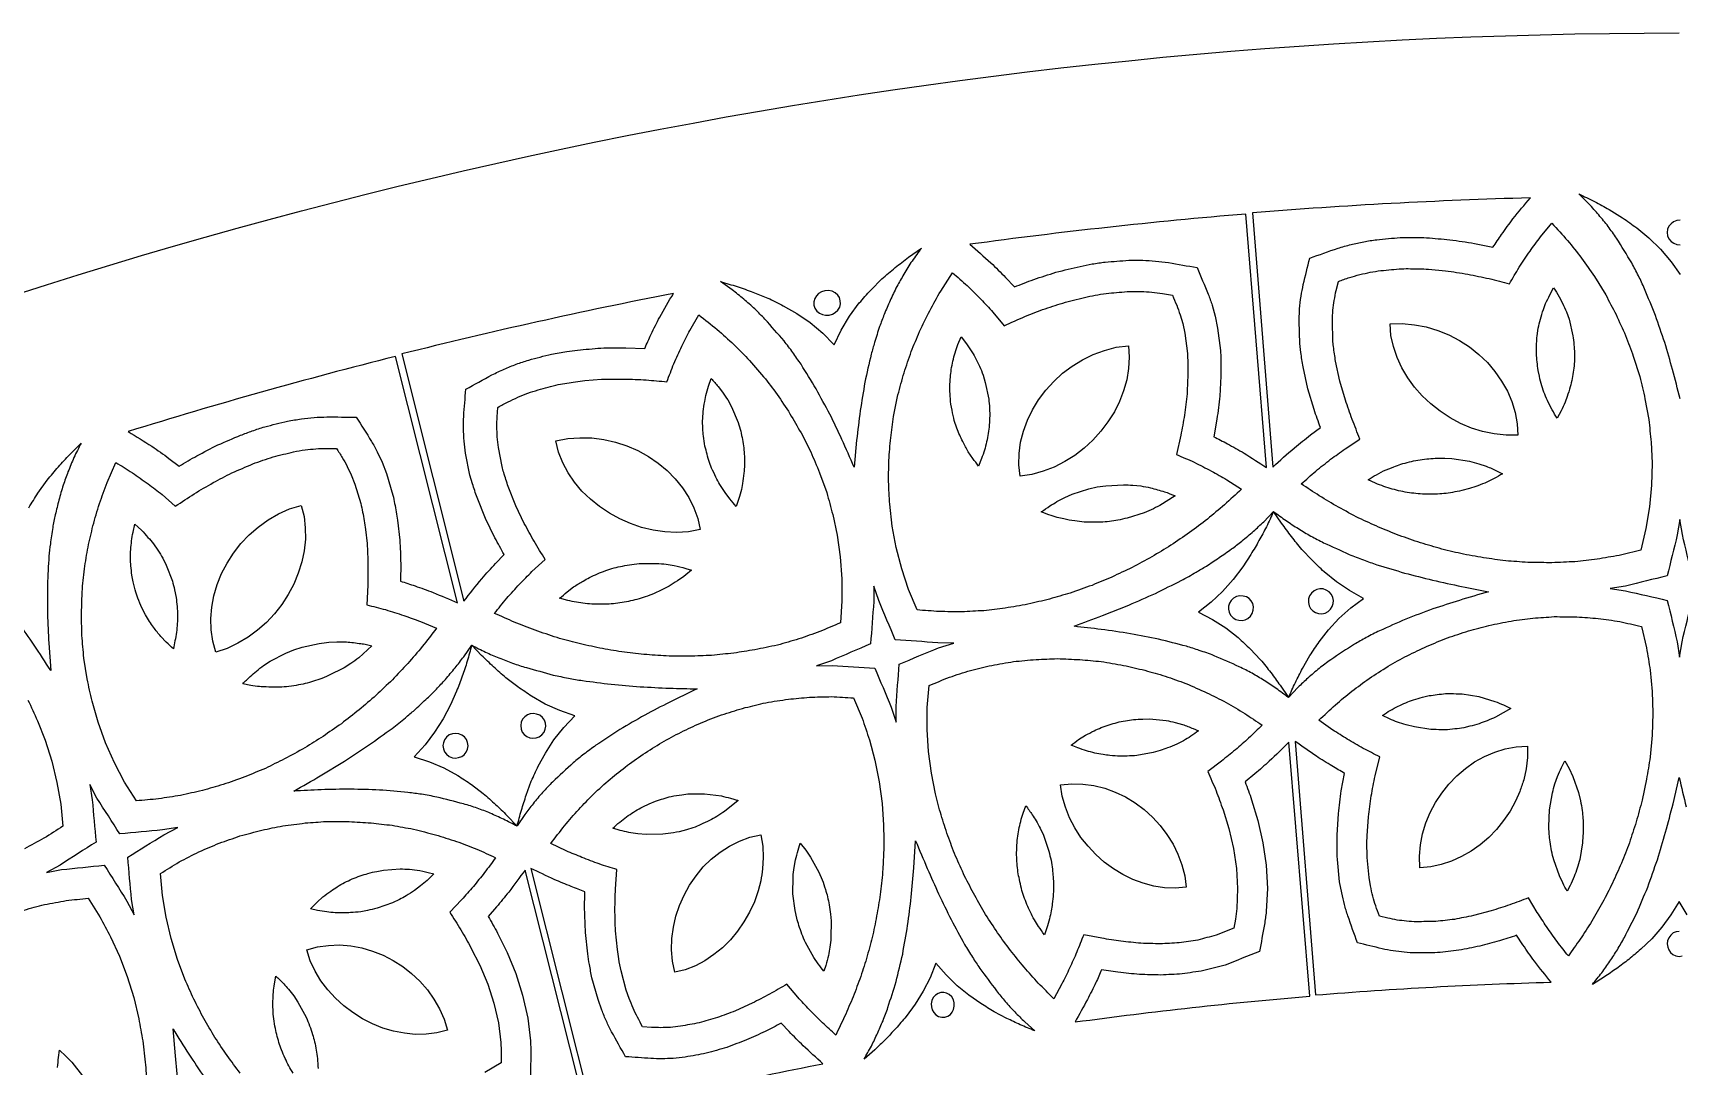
# Model space of a CAD drawing. Extents: x 10 to 990, y 10 to 990.
# Drawn here: x 350.2 to 500, y 895.8 to 989.9 of the extents above; entities that cross this region are included whole.
import ezdxf

# ---------------------------------------------------------------- set-up
doc = ezdxf.new("R2010")
doc.units = 0

msp = doc.modelspace()

# ---------------------------------------------------------------- linework, layer by layer
for points in [[(348.6, 966), (351.46, 966.93), (354.33, 967.83), (357.21, 968.71), (360.1, 969.58), (363, 970.43), (365.9, 971.27), (368.81, 972.08), (371.72, 972.88), (374.65, 973.67), (377.58, 974.43), (380.52, 975.18), (383.46, 975.9), (386.41, 976.61), (389.37, 977.31), (392.34, 977.98), (395.31, 978.64), (398.29, 979.28), (401.28, 979.9), (404.27, 980.5), (407.27, 981.09), (410.28, 981.65), (413.29, 982.2), (416.31, 982.73), (419.33, 983.24), (422.36, 983.73), (425.4, 984.21), (428.44, 984.66), (431.49, 985.1), (434.55, 985.52), (437.61, 985.92), (440.68, 986.3), (443.75, 986.66), (446.83, 987), (449.92, 987.32), (453.01, 987.63), (456.1, 987.91), (459.2, 988.18), (462.31, 988.42), (465.42, 988.65), (468.54, 988.86), (471.66, 989.05), (474.79, 989.21), (477.93, 989.36), (481.06, 989.49), (484.21, 989.6), (487.36, 989.69), (490.51, 989.76), (493.67, 989.81), (496.83, 989.84), (500, 989.85)], [(500.1, 972.82), (499.78, 972.77), (499.49, 972.65), (499.26, 972.47), (499.07, 972.26), (498.95, 972), (498.9, 971.7), (498.93, 971.39), (499.06, 971.11), (499.27, 970.87), (499.52, 970.7), (499.79, 970.6), (500.1, 970.57)], [(500, 908.07), (499.73, 908.04), (499.46, 907.93), (499.23, 907.74), (499.23, 907.74), (499.05, 907.49), (498.95, 907.21), (498.92, 906.93), (498.96, 906.64), (499.05, 906.39), (499.21, 906.15), (499.43, 905.96), (499.7, 905.85), (499.99, 905.8), (500.27, 905.85)]]:
    msp.add_lwpolyline(points)
for points in [[(500.08, 956.55, 0.003736), (499.4, 959.22, 0.003279), (498.69, 961.66, 0.003993), (497.84, 964.14, 0.003622), (496.85, 966.57, 0.005429), (496.3, 967.75, 0.006824), (495.68, 968.92, 0.004458), (494.3, 971.16, 0.007232), (493.54, 972.24, 0.005343), (492.69, 973.28, 0.00686), (491.79, 974.29), (490.86, 975.21, -0.003916), (492.3, 974.5, -0.004838), (493.63, 973.77), (494.86, 973.02, -0.006482), (496.14, 972.1), (497.24, 971.2), (498.31, 970.17), (499.27, 969.03), (500.09, 967.86)], [(349.84, 946.64, -0.005993), (350.67, 947.97), (351.51, 949.14, -0.004539), (352.53, 950.36, -0.005183), (353.57, 951.49), (354.6, 952.51, 0.00704), (353.94, 951.2, 0.007037), (353.4, 949.89, 0.007346), (352.97, 948.69, 0.006828), (352.57, 947.33, 0.008319), (352.25, 945.99, 0.006422), (352.01, 944.83, 0.007886), (351.8, 943.34, 0.006685), (351.67, 942.23, 0.004213), (351.53, 939.61, 0.003002), (351.53, 936.99, 0.003605), (351.65, 934.3), (351.83, 931.83), (351.83, 931.83, 0.003736), (350.32, 934.14, 0.003279), (348.86, 936.22, 0.003993)], [(349.76, 929.13, -0.004136), (350.62, 927.25), (351.32, 925.47), (351.93, 923.56), (352.4, 921.63), (352.74, 919.65), (352.93, 917.65, 0.001163), (351.22, 916.55, 0.001288), (349.44, 915.58, 0.001078)], [(500.72, 909.58), (499.99, 910.79), (499.24, 909.57), (498.41, 908.45), (497.5, 907.41), (496.51, 906.45, -0.003807), (495.41, 905.52, -0.003811), (494.32, 904.7, -0.003587), (493.2, 903.93), (492.11, 903.25, 0.005106), (492.95, 904.3, 0.003181), (493.7, 905.35, 0.00532), (494.38, 906.41, 0.004415), (495.02, 907.53, -0.001308), (496.15, 909.73, -0.001078), (497.14, 912.1, 0.001799), (498.02, 914.6, 0.001295), (498.77, 917.1, 0.002113), (499.44, 919.68), (500.01, 922.08)], [(500.01, 922.08, 0.002041), (500.63, 919.41, 0.001577)], [(369.08, 895.17, -0.003537), (367.88, 896.77, -0.003323), (366.77, 898.43, -0.003739), (365.76, 900.14, -0.004022), (364.85, 901.91, -0.004055), (364.04, 903.73), (363.36, 905.53), (362.78, 907.43), (362.33, 909.38), (362, 911.34), (361.83, 913.34, -0.001311), (363.53, 914.4, -0.001103), (365.32, 915.32, -0.001039), (367.16, 916.1, -0.001043), (369.05, 916.76, -0.004491), (371.05, 917.29, -0.001168), (372.94, 917.68, -0.004458), (374.98, 917.94, -0.001172), (376.9, 918.08, -0.004928), (378.98, 918.07, -0.004478), (380.98, 917.95, -0.001188), (382.89, 917.73, -0.001215), (384.85, 917.38, -0.004659), (386.85, 916.86, -0.005262), (388.74, 916.27, -0.005261), (390.59, 915.57, -0.001052), (392.31, 914.78, -0.002377), (391.3, 913.42, -0.003386), (390.29, 912.16, -0.002275), (389.21, 910.94), (388.14, 909.82, -0.003552), (389.16, 908.21, -0.004682), (390.07, 906.59), (390.87, 904.99), (391.59, 903.27), (392.15, 901.54), (392.56, 899.75), (392.79, 897.95, -0.006589), (392.82, 896.97), (392.81, 896.12), (392.81, 896.12), (391.33, 895.23, 0.001121)], [(349.41, 910.02, -0.001061), (351.27, 910.51, -0.001302), (353.24, 910.88, -0.001164), (355.24, 911.1), (356.31, 909.41, -0.004427), (357.28, 907.58), (358.09, 905.83), (358.79, 903.97), (359.38, 902.06), (359.84, 900.12, -0.00328), (360.2, 898.1), (360.44, 896.18, -0.003133), (360.57, 894.12, -0.003097)], [(373.89, 895.17, -0.00857), (373.5, 895.83, -0.010135), (373.16, 896.52, -0.01156), (372.84, 897.29, -0.010575), (372.6, 897.95, -0.009307), (372.4, 898.68, -0.008306), (372.23, 899.44), (372.12, 900.12, -0.009335), (372.06, 900.97, -0.025184), (372.09, 902.53, -0.008899), (372.19, 903.29), (372.32, 904.01, -0.011444), (373.03, 903.29, -0.013689), (373.46, 902.82, -0.010317), (373.94, 902.2), (374.33, 901.62), (375.07, 900.26, -0.010614), (375.39, 899.49, -0.012356), (375.65, 898.7, -0.010562), (375.84, 898.03, -0.008612), (375.99, 897.27, -0.010428), (376.1, 896.51, -0.013033), (376.16, 895.59, -0.012724)], [(363.4, 894.1, 0.002113), (363.2, 896.76), (362.96, 899.21), (362.96, 899.21, 0.002041), (364.41, 896.89, 0.001577), (365.81, 894.78, 0.001976)], [(352.46, 895.69, -0.010506), (352.54, 896.61), (352.64, 897.26), (353.22, 896.73), (353.76, 896.17), (354.73, 894.94)]]:
    msp.add_lwpolyline(points, format="xyb")
for points in [[(486.46, 974.84, 0.013328), (461.18, 973.47), (463.04, 950.34, -0.004948), (464.99, 952.1, -0.005308), (466.45, 953.26), (467.36, 953.93, -0.003786), (466.78, 955.57), (466.22, 957.46), (465.78, 959.46, -0.008292), (465.58, 960.77), (465.48, 961.57), (465.42, 963.62), (465.46, 964.73, -0.006908), (465.6, 965.89, -0.007455), (465.8, 966.95, -0.000749), (466.39, 969.35, -0.001707), (468.96, 970.26, -0.006444), (470.15, 970.59, -0.006987), (471.3, 970.85, -0.007603), (472.48, 971.03, -0.001296), (474.62, 971.23, -0.006752), (476.02, 971.23, -0.006999), (477.01, 971.21, -0.001309), (479.14, 971.03, -0.004398), (481.38, 970.69), (483.06, 970.34, -0.006506), (483.85, 971.51, -0.005615), (484.88, 972.93, -0.001264), (486.46, 974.84)], [(462.46, 950.29), (460.57, 973.36, 0.013098), (435.46, 970.61, -0.001447), (437.37, 968.93, -0.003824), (438.72, 967.59), (439.52, 966.73, -0.005336), (441.27, 967.41, -0.001286), (443.3, 968.07, -0.003702), (445.49, 968.6, -0.006594), (446.6, 968.82, -0.008119), (447.78, 968.99, -0.001098), (449.92, 969.16, -0.006132), (451.2, 969.16, -0.008407), (452.35, 969.09, -0.005993), (453.53, 968.95, -0.001259), (456.13, 968.49, -0.004169), (457.15, 966.08, -0.007625), (457.51, 965.06), (457.79, 964.07), (458.01, 962.99), (458.27, 960.94, -0.008833), (458.31, 959.38, -0.016802), (458.3, 958.61), (458.21, 956.8, -0.003624), (457.94, 954.69), (457.65, 953.1, -0.006727), (458.9, 952.46, -0.005784), (460.42, 951.6, -0.001441), (462.46, 950.29)], [(469, 967.24, -0.006748), (470, 967.59, -0.007662), (470.94, 967.85, -0.009078), (471.9, 968.07, -0.008251), (472.87, 968.22, -0.001046), (474.76, 968.39, -0.010498), (476.35, 968.38, -0.01928), (477.2, 968.34), (478.73, 968.21, -0.004827), (480.78, 967.89, -0.00459), (482.72, 967.49, -0.001139), (484.56, 967.01, -0.005896), (485.45, 968.52, -0.005692), (486.43, 969.98, -0.005724), (487.39, 971.28), (488.42, 972.53, -0.005399), (489.85, 970.95, -0.005339), (491.12, 969.35, -0.004521), (492.29, 967.67), (493.32, 966.01, -0.001012), (494.26, 964.22, -0.004571), (495.12, 962.3, -0.004588), (495.83, 960.42), (496.41, 958.57, -0.004052), (496.89, 956.55), (497.24, 954.66, -0.004136), (497.44, 952.6), (497.53, 950.7), (497.48, 948.69), (497.3, 946.71), (496.98, 944.73), (496.51, 942.78, 0.001163), (494.54, 942.29, 0.001288), (492.54, 941.95, 0.001078), (490.52, 941.72, -0.002428), (488.43, 941.63, 0.001017), (486.48, 941.64, 0.001059), (484.47, 941.78, 0.001246), (482.46, 942.03, -0.002627), (480.39, 942.4, -0.002704), (478.41, 942.87, -0.003038), (476.46, 943.44, -0.002631), (474.53, 944.11, -0.002697), (472.64, 944.87, 0.001253), (470.86, 945.69, -0.002059), (469, 946.68, -0.002966), (467.26, 947.72, 0.00098), (465.62, 948.8, -0.005425), (466.93, 949.97, -0.005209), (468.29, 951.04, -0.005576), (469.6, 952), (470.96, 952.88, -0.003118), (470.24, 954.68, -0.003619), (469.63, 956.43), (469.13, 958.15), (468.74, 959.97, -0.010251), (468.55, 961.31, -0.017147), (468.49, 961.87), (468.45, 963.63, -0.008963), (468.5, 964.61, -0.008119), (468.62, 965.51, -0.008347), (468.79, 966.41), (469, 967.24)], [(424.93, 950.33, 0.003736), (423.82, 952.86, 0.003279), (422.72, 955.15, 0.003993), (421.47, 957.45, 0.003622), (420.1, 959.69, 0.005429), (419.36, 960.76, 0.006824), (418.56, 961.81, 0.004458), (416.82, 963.79, 0.007232), (415.9, 964.73, 0.005343), (414.89, 965.62, 0.00686), (413.83, 966.47), (412.77, 967.22, -0.003916), (414.3, 966.76, -0.004838), (415.73, 966.26), (417.07, 965.72, -0.006482), (418.49, 965.02), (419.72, 964.31), (420.94, 963.48), (422.08, 962.51), (423.08, 961.49), (423.08, 961.48), (423.11, 961.46), (423.75, 962.8), (424.5, 964.07), (425.4, 965.27, -0.005993), (426.44, 966.44), (427.46, 967.46, -0.004539), (428.67, 968.49, -0.005183), (429.88, 969.43), (431.06, 970.27, 0.00704), (430.2, 969.09, 0.007037), (429.45, 967.88, 0.007346), (428.82, 966.77, 0.006828), (428.21, 965.49, 0.008319), (427.67, 964.23, 0.006422), (427.25, 963.12, 0.007886), (426.79, 961.68, 0.006685), (426.49, 960.61, 0.004213), (425.91, 958.05, 0.003002), (425.49, 955.47, 0.003605), (425.16, 952.79), (424.93, 950.33)], [(453.89, 965.98, -0.007162), (454.28, 965.07, -0.008583), (454.59, 964.2), (454.83, 963.39), (455.02, 962.51), (455.26, 960.68, -0.009757), (455.31, 959.06, -0.016739), (455.28, 958.27), (455.23, 956.99, -0.004066), (454.99, 955.07, -0.002935), (454.66, 953.23), (454.26, 951.48, -0.005789), (455.88, 950.77, -0.006047), (457.44, 949.97, -0.005944), (458.84, 949.18), (460.18, 948.33, -0.002495), (458.63, 946.9, -0.002814), (457.08, 945.6, -0.002955), (455.46, 944.37, -0.002636), (453.76, 943.22, -0.002794), (452.02, 942.17, -0.002935), (450.22, 941.19, -0.002478), (448.38, 940.33, 0.001086), (446.58, 939.57, -0.002367), (444.59, 938.87, 0.001131), (442.72, 938.32, 0.00127), (440.75, 937.85, -0.002791), (438.68, 937.5, 0.001011), (436.74, 937.26, 0.001049), (434.71, 937.16, 0.001099), (432.69, 937.18, 0.001308), (430.66, 937.33), (429.89, 939.18), (429.26, 941.07), (428.77, 943), (428.4, 944.97), (428.17, 946.95, -0.004389), (428.07, 949.01), (428.09, 950.94, -0.004314), (428.26, 953.01), (428.52, 954.93), (428.92, 956.9, -0.005008), (429.48, 958.92, -0.004978), (430.13, 960.84, -0.001008), (430.88, 962.67, -0.005139), (431.81, 964.57, -0.004987), (432.81, 966.35), (433.89, 968.02, -0.005447), (435.22, 966.85, -0.006071), (436.46, 965.61, -0.006066), (437.56, 964.44), (438.58, 963.2, -0.004158), (440.46, 964.03, -0.005153), (442.32, 964.75, -0.001127), (444.15, 965.34, -0.003793), (446.15, 965.83, -0.006777), (447.12, 966.02, -0.009289), (448.1, 966.16, -0.001068), (450, 966.32, -0.006663), (451.06, 966.31, -0.008596), (452.03, 966.26, -0.007647), (453, 966.14), (453.89, 965.98)], [(408.49, 966.14, 0.013328), (383.78, 960.63), (389.42, 938.12, -0.004948), (391.05, 940.17, -0.005308), (392.31, 941.56), (393.09, 942.37, -0.003786), (392.25, 943.89), (391.38, 945.66), (390.62, 947.56, -0.008292), (390.21, 948.82), (389.98, 949.6), (389.58, 951.61), (389.44, 952.7, -0.006908), (389.39, 953.87, -0.007455), (389.41, 954.95, -0.000749), (389.6, 957.42, -0.001707), (391.98, 958.73, -0.006444), (393.1, 959.26, -0.006987), (394.19, 959.7, -0.007603), (395.33, 960.08, -0.001296), (397.4, 960.62, -0.006752), (398.78, 960.86, -0.006999), (399.76, 960.99, -0.001309), (401.89, 961.17, -0.004398), (404.16, 961.2), (405.88, 961.13, -0.006506), (406.46, 962.42, -0.005615), (407.24, 963.99, -0.001264), (408.49, 966.14)], [(488.58, 966.65, -0.009697), (489.08, 965.83), (489.4, 965.25, -0.010466), (489.74, 964.46), (489.98, 963.8), (490.34, 962.29, -0.007965), (490.43, 961.47, -0.010934), (490.48, 960.7, -0.010853), (490.47, 959.93, -0.009485), (490.4, 959.16, -0.011478), (490.27, 958.39, -0.010216), (490.09, 957.64, -0.012307), (489.81, 956.76), (489.62, 956.23, -0.006912), (489.25, 955.44), (488.9, 954.79, -0.006924), (488.45, 955.54), (488.11, 956.19, -0.008811), (487.77, 956.98, -0.010667), (487.51, 957.72, -0.012969), (487.28, 958.6), (487.16, 959.14, -0.008534), (487.01, 960.67, -0.009798), (487.03, 961.58, -0.012624), (487.08, 962.27), (487.18, 962.97, -0.010084), (487.37, 963.79, -0.013033), (487.65, 964.67), (487.85, 965.21, -0.00791), (488.23, 966), (488.58, 966.65)], [(392.52, 955.77, -0.006748), (393.45, 956.27, -0.007662), (394.33, 956.69, -0.009078), (395.24, 957.06, -0.008251), (396.17, 957.36, -0.001046), (398.01, 957.85, -0.010498), (399.58, 958.1, -0.01928), (400.42, 958.2), (401.96, 958.33, -0.004827), (404.03, 958.35, -0.00459), (406.01, 958.27, -0.001139), (407.9, 958.1, -0.005896), (408.53, 959.74, -0.005692), (409.26, 961.34, -0.005724), (409.99, 962.78), (410.8, 964.18, -0.005399), (412.47, 962.86, -0.005339), (413.99, 961.49, -0.004521), (415.42, 960.03), (416.7, 958.56, -0.001012), (417.93, 956.95, -0.004571), (419.09, 955.19, -0.004588), (420.1, 953.45), (420.98, 951.73, -0.004052), (421.79, 949.81), (422.44, 948.01, -0.004136), (422.98, 946.01), (423.38, 944.14), (423.66, 942.16), (423.81, 940.17), (423.82, 938.17), (423.68, 936.16, 0.001163), (421.81, 935.36, 0.001288), (419.9, 934.69, 0.001078), (417.95, 934.13, -0.002428), (415.9, 933.71, 0.001017), (413.98, 933.4, 0.001059), (411.97, 933.19, 0.001246), (409.94, 933.11, -0.002627), (407.84, 933.14, -0.002704), (405.81, 933.28, -0.003038), (403.79, 933.51, -0.002631), (401.78, 933.86, -0.002697), (399.79, 934.3, 0.001253), (397.9, 934.81, -0.002059), (395.9, 935.49, -0.002966), (394.01, 936.22, 0.00098), (392.22, 937.02, -0.005425), (393.32, 938.39, -0.005209), (394.49, 939.67, -0.005576), (395.62, 940.83), (396.82, 941.93, -0.003118), (395.81, 943.58, -0.003619), (394.92, 945.21), (394.14, 946.82), (393.46, 948.56, -0.010251), (393.05, 949.84, -0.017147), (392.9, 950.38), (392.57, 952.11, -0.008963), (392.46, 953.09, -0.008119), (392.43, 954, -0.008347), (392.45, 954.92), (392.52, 955.77)], [(434.67, 962.19), (435.17, 961.56, -0.007262), (435.65, 960.82, -0.010314), (436.04, 960.14), (436.35, 959.51, -0.007648), (436.66, 958.71), (436.87, 958.04), (437.18, 956.53, -0.008034), (437.25, 955.71), (437.27, 955, -0.008382), (437.23, 954.17, -0.010194), (437.13, 953.4, -0.010528), (436.99, 952.63, -0.009771), (436.79, 951.87, -0.007454), (436.53, 951.11), (436.26, 950.43, -0.006907), (435.73, 951.12), (435.31, 951.72, -0.011351), (434.81, 952.67, -0.01827), (434.54, 953.24, -0.011985), (434.27, 953.89), (434.05, 954.56, -0.011914), (433.84, 955.51), (433.73, 956.07, -0.011546), (433.66, 957.04, -0.01483), (433.64, 957.67, -0.012521), (433.69, 958.51, -0.012113), (433.77, 959.21, -0.011593), (433.92, 959.98, -0.008817), (434.12, 960.74, -0.010251), (434.38, 961.5), (434.67, 962.19)], [(388.85, 937.97), (383.19, 960.41, 0.013098), (358.88, 953.57, -0.001447), (361.04, 952.23, -0.003824), (362.59, 951.13), (363.52, 950.41, -0.005336), (365.14, 951.37, -0.001286), (367.04, 952.35, -0.003702), (369.11, 953.23, -0.006594), (370.17, 953.63, -0.008119), (371.3, 954, -0.001098), (373.38, 954.52, -0.006132), (374.64, 954.72, -0.008407), (375.79, 954.85, -0.005993), (376.97, 954.9, -0.001259), (379.62, 954.88, -0.004169), (381.02, 952.67, -0.007625), (381.54, 951.73), (381.98, 950.79), (382.38, 949.76), (382.97, 947.78, -0.008833), (383.27, 946.25, -0.016802), (383.39, 945.5), (383.6, 943.69, -0.003624), (383.68, 941.56), (383.65, 939.95, -0.006727), (384.98, 939.52, -0.005784), (386.62, 938.93, -0.001441), (388.85, 937.97)], [(411.93, 958.4, -0.009697), (412.56, 957.68), (412.96, 957.16, -0.010466), (413.43, 956.44), (413.78, 955.82), (414.38, 954.39, -0.007965), (414.61, 953.6, -0.010934), (414.78, 952.84, -0.010853), (414.89, 952.09, -0.009485), (414.95, 951.32, -0.011478), (414.96, 950.54, -0.010216), (414.9, 949.77, -0.012307), (414.77, 948.85), (414.67, 948.29, -0.006912), (414.43, 947.46), (414.2, 946.76, -0.006924), (413.63, 947.43), (413.19, 948.01, -0.008811), (412.72, 948.74, -0.010667), (412.35, 949.42, -0.012969), (411.97, 950.25), (411.76, 950.76, -0.008534), (411.36, 952.24, -0.009798), (411.23, 953.15, -0.012624), (411.17, 953.84), (411.15, 954.54, -0.010084), (411.21, 955.39, -0.013033), (411.34, 956.3), (411.44, 956.86, -0.00791), (411.69, 957.7), (411.93, 958.4)], [(377.82, 952.04, -0.007162), (378.36, 951.2, -0.008583), (378.81, 950.4), (379.17, 949.64), (379.5, 948.79), (380.05, 947.03, -0.009757), (380.36, 945.44, -0.016739), (380.46, 944.66), (380.62, 943.39, -0.004066), (380.7, 941.45, -0.002935), (380.68, 939.58), (380.58, 937.79, -0.005789), (382.29, 937.36, -0.006047), (383.96, 936.83, -0.005944), (385.47, 936.28), (386.93, 935.66, -0.002495), (385.64, 934, -0.002814), (384.32, 932.46, -0.002955), (382.92, 930.98, -0.002636), (381.44, 929.57, -0.002794), (379.89, 928.24, -0.002935), (378.28, 926.98, -0.002478), (376.61, 925.82, 0.001086), (374.96, 924.78, -0.002367), (373.11, 923.77, 0.001131), (371.36, 922.91, 0.00127), (369.49, 922.13, -0.002791), (367.51, 921.44, 0.001011), (365.63, 920.89, 0.001049), (363.65, 920.45, 0.001099), (361.65, 920.14, 0.001308), (359.63, 919.95), (358.56, 921.65), (357.63, 923.42), (356.82, 925.23), (356.14, 927.12), (355.59, 929.03, -0.004389), (355.15, 931.05), (354.85, 932.95, -0.004314), (354.67, 935.02), (354.62, 936.96), (354.69, 938.97, -0.005008), (354.9, 941.06, -0.004978), (355.23, 943.06, -0.001008), (355.67, 944.98, -0.005139), (356.27, 947.01, -0.004987), (356.97, 948.93), (357.76, 950.75, -0.005447), (359.26, 949.82, -0.006071), (360.69, 948.8, -0.006066), (361.97, 947.83), (363.17, 946.78, -0.004158), (364.89, 947.9, -0.005153), (366.61, 948.92, -0.001127), (368.32, 949.81, -0.003793), (370.22, 950.62, -0.006777), (371.14, 950.96, -0.009289), (372.08, 951.26, -0.001068), (373.93, 951.73, -0.006663), (374.97, 951.9, -0.008596), (375.94, 952, -0.007647), (376.92, 952.04), (377.82, 952.04)], [(471.69, 949.18, -0.007149), (472.45, 949.64), (473.11, 949.99, -0.011467), (474.05, 950.37, -0.011545), (474.67, 950.59, -0.010777), (475.45, 950.81, -0.009122), (476.23, 950.97, -0.010429), (477.03, 951.08, -0.010063), (477.81, 951.14, -0.012635), (478.69, 951.14), (479.33, 951.11), (480.91, 950.87, -0.010417), (481.76, 950.64), (482.45, 950.41, -0.012837), (483.45, 949.97), (483.94, 949.73, -0.007892), (483.16, 949.29), (482.51, 948.97, -0.006883), (481.69, 948.64, -0.00865), (480.93, 948.38), (480.23, 948.19, -0.006775), (479.39, 948.03, -0.009251), (478.6, 947.92, -0.00944), (477.82, 947.87, -0.023407), (476.24, 947.9, -0.008108), (475.45, 948, -0.010185), (474.67, 948.14, -0.008238), (473.9, 948.33, -0.010225), (473.13, 948.57, -0.006371), (472.37, 948.87), (471.69, 949.18)], [(454.13, 947.72), (452.76, 946.84, -0.009523), (451.97, 946.45), (451.31, 946.16), (449.79, 945.69, -0.009569), (448.94, 945.5, -0.008916), (448.16, 945.38, -0.009999), (447.37, 945.32, -0.010998), (446.5, 945.31), (445.86, 945.33, -0.0082), (445, 945.43, -0.012802), (444.02, 945.61, -0.014652), (443.42, 945.75, -0.007995), (442.66, 945.98), (441.96, 946.25, -0.010681), (442.75, 946.8, -0.012507), (443.38, 947.19, -0.010531), (444.09, 947.57), (444.76, 947.86), (446.29, 948.35), (447.06, 948.53), (447.84, 948.64), (449.44, 948.73, -0.009389), (450.3, 948.69), (451.03, 948.62, -0.010474), (451.89, 948.45, -0.013066), (453.17, 948.09, -0.03201), (453.65, 947.91), (454.13, 947.72)], [(359.48, 945.13), (360.08, 944.59, -0.007262), (360.68, 943.94, -0.010314), (361.18, 943.34), (361.59, 942.76, -0.007648), (362.02, 942.03), (362.34, 941.4), (362.9, 939.96, -0.008034), (363.1, 939.17), (363.24, 938.47, -0.008382), (363.33, 937.64, -0.010194), (363.37, 936.87, -0.010528), (363.35, 936.09, -0.009771), (363.27, 935.3, -0.007454), (363.14, 934.51), (362.99, 933.79, -0.006907), (362.35, 934.39), (361.84, 934.92, -0.011351), (361.19, 935.76, -0.01827), (360.83, 936.28, -0.011985), (360.46, 936.88), (360.13, 937.51, -0.011914), (359.76, 938.41), (359.57, 938.94, -0.011546), (359.34, 939.89, -0.01483), (359.22, 940.51, -0.012521), (359.13, 941.34, -0.012113), (359.09, 942.05, -0.011593), (359.11, 942.83, -0.008817), (359.19, 943.62, -0.010251), (359.32, 944.41), (359.48, 945.13)], [(444.94, 935.84, 0.00127), (447.54, 936.82), (449.92, 937.78, 0.001518), (452.34, 938.84, 0.001719), (454.7, 940.01, 0.005816), (456.04, 940.77, 0.004963), (456.98, 941.32, 0.004373), (458.14, 942.09, 0.006951), (459.26, 942.88, 0.00627), (460.21, 943.6, 0.005509), (461.27, 944.5, 0.005433), (462.2, 945.36), (463.09, 946.28, -0.003399), (462.45, 944.91, -0.004054), (461.77, 943.64, -0.004482), (461.04, 942.39), (460.29, 941.25), (459.42, 940.1), (458.45, 939.02), (457.41, 938.03), (456.26, 937.12), (457.55, 936.46), (458.76, 935.69), (459.88, 934.81, -0.006218), (460.98, 933.78), (461.91, 932.8, -0.004965), (462.85, 931.63, -0.004544), (463.69, 930.47), (464.45, 929.35, 0.006063), (463.34, 930.18, 0.006189), (462.24, 930.92, 0.006796), (461.14, 931.57, 0.005808), (459.98, 932.16, 0.001454), (457.69, 933.17, 0.007169), (456.34, 933.65, 0.00603), (455.16, 934.02, 0.004313), (452.64, 934.67, 0.003675), (450.08, 935.17, 0.004535), (447.41, 935.56, 0.00168), (444.94, 935.84)], [(482.66, 938.98, 0.004068), (480, 938.2, 0.003593), (477.58, 937.42, 0.004188), (475.12, 936.49, 0.004559), (472.74, 935.43, 0.007049), (471.53, 934.82, 0.007924), (470.45, 934.21, 0.00461), (468.3, 932.8, 0.006644), (467.25, 932.01, 0.008101), (466.22, 931.13, 0.007388), (465.31, 930.28), (464.46, 929.37, -0.004712), (465.08, 930.73, -0.004571), (465.73, 932.01), (466.41, 933.19, -0.006573), (467.25, 934.43), (468.08, 935.51), (469.04, 936.56), (470.12, 937.51), (471.29, 938.38), (470.02, 939.09), (468.81, 939.9), (467.7, 940.8, -0.004781), (466.61, 941.85), (465.67, 942.84, -0.003813), (464.72, 944.02, -0.005345), (463.83, 945.23), (463.1, 946.29, 0.004957), (464.23, 945.46, 0.003628), (465.35, 944.73, 0.005063), (466.49, 944.05, 0.004295), (467.65, 943.45, -0.00142), (469.97, 942.39, 0.00338), (471.27, 941.88, 0.003235), (472.5, 941.45, 0.001129), (475.02, 940.69, 0.000888), (477.57, 940.04, 0.001621), (480.21, 939.46, -0.001279), (482.66, 938.98)], [(500.03, 933.02), (500.26, 934.44, -0.000995), (501.18, 938.18, -0.002096), (504.95, 939.05), (506.39, 939.26), (504.97, 939.51, 0.002095), (501.18, 940.43, 0.000988), (500.29, 944.19), (500.06, 945.56), (499.83, 944.17, 0.001), (498.91, 940.43, 0.002416), (495.13, 939.51), (493.73, 939.27), (495.13, 939.07, -0.002426), (498.92, 938.2, -0.000992), (499.82, 934.44), (500.03, 933.02)], [(398.14, 938.39, -0.007149), (398.82, 938.97), (399.41, 939.43, -0.011467), (400.28, 939.96, -0.011545), (400.85, 940.28, -0.010777), (401.58, 940.62, -0.009122), (402.33, 940.91, -0.010429), (403.09, 941.15, -0.010063), (403.86, 941.33, -0.012635), (404.72, 941.48), (405.36, 941.55), (406.96, 941.57, -0.010417), (407.83, 941.49), (408.56, 941.38, -0.012837), (409.61, 941.11), (410.13, 940.95, -0.007892), (409.44, 940.39), (408.85, 939.97, -0.006883), (408.09, 939.51, -0.00865), (407.39, 939.13), (406.73, 938.82, -0.006775), (405.93, 938.52, -0.009251), (405.17, 938.29, -0.00944), (404.4, 938.11, -0.023407), (402.84, 937.88, -0.008108), (402.05, 937.85, -0.010185), (401.26, 937.86, -0.008238), (400.46, 937.92, -0.010225), (399.67, 938.03, -0.006371), (398.87, 938.2), (398.14, 938.39)], [(428.76, 927.12), (428.75, 928.55, -0.000995), (429.04, 932.4, -0.002096), (432.62, 933.88), (434, 934.32), (432.56, 934.34, 0.002095), (428.67, 934.62, 0.000988), (427.17, 938.18), (426.72, 939.5), (426.72, 938.09, 0.001), (426.43, 934.24, 0.002416), (422.86, 932.71), (421.51, 932.25), (422.92, 932.28, -0.002426), (426.81, 932.04, -0.000992), (428.31, 928.48), (428.76, 927.12)], [(472.72, 909.47, -0.006083), (472.39, 910.4, -0.008381), (472.13, 911.27, -0.009702), (471.92, 912.22), (471.79, 912.99), (471.62, 914.81, -0.009505), (471.59, 915.94, -0.0124), (471.61, 916.78), (471.72, 918.49, -0.004657), (471.98, 920.41, -0.003809), (472.34, 922.23), (472.76, 923.96, -0.003766), (471.26, 924.73, -0.003853), (469.8, 925.58, -0.004019), (468.49, 926.4), (467.22, 927.29, -0.004908), (468.72, 928.69, -0.005088), (470.23, 929.95, -0.001313), (471.78, 931.09, -0.005057), (473.52, 932.2, -0.005342), (475.26, 933.17, -0.00525), (477.07, 934.03, -0.005606), (478.92, 934.79, -0.005024), (480.83, 935.42, -0.001153), (482.69, 935.93, -0.005319), (484.72, 936.32, -0.005422), (486.7, 936.59, -0.000999), (488.63, 936.72, -0.005318), (490.7, 936.7, -0.001061), (492.62, 936.56, -0.001302), (494.6, 936.28, -0.001164), (496.56, 935.83), (497.03, 933.88, -0.004427), (497.36, 931.84), (497.55, 929.92), (497.61, 927.94), (497.55, 925.93), (497.36, 923.95, -0.00328), (497.03, 921.92), (496.64, 920.03, -0.003133), (496.09, 918.04, -0.003097), (495.47, 916.14, -0.003103), (494.74, 914.28, -0.002729), (493.94, 912.47, -0.003329), (493.04, 910.71, -0.002784), (492.06, 909, -0.002622), (491, 907.37, 0.001228), (489.92, 905.84, -0.003312), (488.9, 907.14, -0.003801), (487.93, 908.51, -0.004162), (487.09, 909.8), (486.3, 911.13, -0.002248), (484.59, 910.49, -0.003639), (482.91, 909.94), (481.28, 909.51, 0.001103), (479.55, 909.17, -0.004906), (477.85, 908.98, 0.001158), (476.11, 908.95, -0.009257), (475.2, 909, -0.007853), (474.34, 909.11, -0.006145), (473.49, 909.28), (472.72, 909.47)], [(381.06, 934.06), (379.86, 932.98, -0.009523), (379.15, 932.45), (378.53, 932.06), (377.11, 931.35, -0.009569), (376.31, 931.02, -0.008916), (375.56, 930.78, -0.009999), (374.79, 930.58, -0.010998), (373.94, 930.43), (373.3, 930.34, -0.0082), (372.44, 930.3, -0.012802), (371.44, 930.32, -0.014652), (370.83, 930.35, -0.007995), (370.04, 930.46), (369.3, 930.61, -0.010681), (369.99, 931.28, -0.012507), (370.55, 931.77, -0.010531), (371.19, 932.26), (371.8, 932.66), (373.22, 933.4), (373.96, 933.7), (374.71, 933.94), (376.27, 934.29, -0.009389), (377.13, 934.39), (377.86, 934.44, -0.010474), (378.73, 934.42, -0.013066), (380.05, 934.27, -0.03201), (380.56, 934.18), (381.06, 934.06)], [(373.95, 920.84, 0.00127), (376.36, 922.23), (378.55, 923.57, 0.001518), (380.75, 925.01, 0.001719), (382.89, 926.55, 0.005816), (384.1, 927.52, 0.004963), (384.93, 928.22, 0.004373), (385.95, 929.17, 0.006951), (386.92, 930.13, 0.00627), (387.74, 931, 0.005509), (388.63, 932.07, 0.005433), (389.41, 933.06), (390.14, 934.12, -0.003399), (389.73, 932.66, -0.004054), (389.28, 931.29, -0.004482), (388.76, 929.95), (388.21, 928.69), (387.54, 927.42), (386.76, 926.2), (385.89, 925.04), (384.91, 923.96), (386.29, 923.52), (387.61, 922.96), (388.86, 922.27, -0.006218), (390.12, 921.44), (391.19, 920.62, -0.004965), (392.31, 919.63, -0.004544), (393.34, 918.63), (394.26, 917.64, 0.006063), (393.04, 918.28, 0.006189), (391.83, 918.83, 0.006796), (390.64, 919.29, 0.005808), (389.4, 919.68, 0.001454), (386.97, 920.3, 0.007169), (385.56, 920.55, 0.00603), (384.34, 920.72, 0.004313), (381.74, 920.94, 0.003675), (379.13, 921.02, 0.004535), (376.44, 920.97, 0.00168), (373.95, 920.84)], [(410.64, 930.14, 0.004068), (408.15, 928.94, 0.003593), (405.88, 927.76, 0.004188), (403.62, 926.44, 0.004559), (401.44, 925.01, 0.007049), (400.35, 924.2, 0.007924), (399.38, 923.42, 0.00461), (397.49, 921.67, 0.006644), (396.59, 920.73, 0.008101), (395.72, 919.69, 0.007388), (394.96, 918.7), (394.27, 917.67, -0.004712), (394.66, 919.11, -0.004571), (395.1, 920.48), (395.56, 921.75, -0.006573), (396.19, 923.12), (396.84, 924.31), (397.61, 925.51), (398.51, 926.63), (399.53, 927.68), (398.16, 928.17), (396.83, 928.76), (395.59, 929.48, -0.004781), (394.34, 930.32), (393.25, 931.15, -0.003813), (392.12, 932.15, -0.005345), (391.04, 933.2), (390.14, 934.13, 0.004957), (391.4, 933.49, 0.003628), (392.62, 932.96, 0.005063), (393.86, 932.48, 0.004295), (395.11, 932.08, -0.00142), (397.56, 931.41, 0.00338), (398.93, 931.12, 0.003235), (400.22, 930.9, 0.001129), (402.83, 930.57, 0.000888), (405.45, 930.34, 0.001621), (408.15, 930.21, -0.001279), (410.64, 930.14)], [(459.47, 908.36), (457.87, 907.72, 0.001121), (456.2, 907.29), (454.5, 907.03, 0.00111), (452.78, 906.94, 0.001086), (451.03, 906.99, -0.003263), (449.21, 907.18, -0.00206), (447.47, 907.45), (445.82, 907.77, -0.002396), (445.19, 906.2, -0.00332), (444.54, 904.72, -0.00246), (443.83, 903.29), (443.1, 901.95, -0.002996), (441.69, 903.37, -0.002436), (440.39, 904.83, -0.003213), (439.15, 906.35, -0.002916), (437.98, 907.95, -0.003091), (436.9, 909.61, -0.002843), (435.91, 911.33, -0.003537), (434.99, 913.1, -0.003323), (434.17, 914.93, -0.003739), (433.45, 916.78, -0.004022), (432.84, 918.67, -0.004055), (432.35, 920.6), (431.97, 922.49), (431.71, 924.46), (431.59, 926.45), (431.59, 928.45), (431.75, 930.45, -0.001311), (433.6, 931.21, -0.001103), (435.52, 931.83, -0.001039), (437.46, 932.29, -0.001043), (439.43, 932.63, -0.004491), (441.49, 932.82, -0.001168), (443.42, 932.9, -0.004458), (445.48, 932.81, -0.001172), (447.4, 932.64, -0.004928), (449.44, 932.29, -0.004478), (451.39, 931.84, -0.001188), (453.24, 931.31, -0.001215), (455.12, 930.64, -0.004659), (457.01, 929.8, -0.005262), (458.78, 928.91, -0.005261), (460.48, 927.91, -0.001052), (462.05, 926.85, -0.002377), (460.83, 925.67, -0.003386), (459.62, 924.6, -0.002275), (458.36, 923.57), (457.12, 922.64, -0.003552), (457.86, 920.88, -0.004682), (458.5, 919.14), (459.02, 917.43), (459.44, 915.62), (459.72, 913.81), (459.82, 911.98), (459.75, 910.16, -0.006589), (459.63, 909.19), (459.47, 908.36)], [(405.69, 899.39, -0.006083), (405.22, 900.26, -0.008381), (404.82, 901.08, -0.009702), (404.46, 901.98), (404.2, 902.71), (403.73, 904.48, -0.009505), (403.52, 905.59, -0.0124), (403.39, 906.42), (403.22, 908.13, -0.004657), (403.17, 910.06, -0.003809), (403.22, 911.92), (403.35, 913.7, -0.003766), (401.74, 914.21, -0.003853), (400.17, 914.81, -0.004019), (398.74, 915.4), (397.34, 916.07, -0.004908), (398.58, 917.69, -0.005088), (399.87, 919.18, -0.001313), (401.21, 920.57, -0.005057), (402.74, 921.94, -0.005342), (404.3, 923.19, -0.00525), (405.94, 924.34, -0.005606), (407.65, 925.39, -0.005024), (409.42, 926.33, -0.001153), (411.17, 927.13, -0.005319), (413.11, 927.86, -0.005422), (415.02, 928.44, -0.000999), (416.9, 928.89, -0.005318), (418.95, 929.21, -0.001061), (420.86, 929.39, -0.001302), (422.87, 929.44, -0.001164), (424.87, 929.32), (425.66, 927.48, -0.004427), (426.32, 925.51), (426.82, 923.65), (427.2, 921.7), (427.47, 919.72), (427.61, 917.73, -0.00328), (427.63, 915.68), (427.55, 913.74, -0.003133), (427.34, 911.69, -0.003097), (427.03, 909.72, -0.003103), (426.63, 907.77, -0.002729), (426.13, 905.85, -0.003329), (425.54, 903.97, -0.002784), (424.84, 902.12, -0.002622), (424.07, 900.33, 0.001228), (423.26, 898.64, -0.003312), (422.04, 899.76, -0.003801), (420.86, 900.95, -0.004162), (419.81, 902.08), (418.82, 903.27, -0.002248), (417.24, 902.36, -0.003639), (415.67, 901.54), (414.13, 900.84, 0.001103), (412.49, 900.23, -0.004906), (410.83, 899.75, 0.001158), (409.13, 899.44, -0.009257), (408.22, 899.34, -0.007853), (407.35, 899.31, -0.006145), (406.49, 899.33), (405.69, 899.39)], [(473, 927.73, -0.008917), (473.72, 928.19, -0.009991), (474.42, 928.56, -0.010063), (475.12, 928.89, -0.011836), (475.84, 929.16, -0.011927), (476.64, 929.39), (477.24, 929.53, -0.011214), (478.74, 929.72, -0.012497), (479.71, 929.71), (480.26, 929.69), (481.76, 929.45), (483.24, 929.01, -0.010371), (484.03, 928.68), (484.67, 928.35), (483.3, 927.58, -0.009634), (482.53, 927.24, -0.009046), (481.81, 926.98, -0.013189), (480.94, 926.74), (480.41, 926.61, -0.007543), (479.59, 926.5), (478.92, 926.43, -0.01208), (477.89, 926.44), (477.41, 926.46), (475.91, 926.68), (475.16, 926.86, -0.009064), (474.37, 927.12, -0.008391), (473.64, 927.42), (473, 927.73)], [(456.27, 926.33, -0.006926), (455.57, 925.84, -0.010114), (454.9, 925.43), (454.29, 925.12, -0.009923), (453.45, 924.77, -0.011977), (452.79, 924.54), (452.13, 924.35), (450.65, 924.08, -0.010967), (449.77, 924.03), (449.15, 924.01, -0.011773), (448.19, 924.09, -0.012329), (447.58, 924.17, -0.009134), (446.83, 924.31, -0.010552), (446.08, 924.51, -0.011043), (445.28, 924.78), (444.67, 925.02, -0.007447), (445.36, 925.53), (445.97, 925.92, -0.010234), (446.77, 926.33, -0.010885), (447.41, 926.62, -0.011944), (448.13, 926.88, -0.009267), (448.86, 927.09, -0.011304), (449.61, 927.25, -0.010564), (450.36, 927.35, -0.013191), (451.19, 927.4), (451.8, 927.41), (453.32, 927.27, -0.010593), (454.14, 927.1), (454.82, 926.91, -0.01305), (455.79, 926.53), (456.27, 926.33)], [(445.04, 899.83, -0.013094), (466.4, 902.18), (464.5, 925.29, -0.000937), (462.71, 923.57, -0.002796), (461.4, 922.41), (460.51, 921.69, -0.004801), (461.1, 920.05), (461.66, 918.17), (462.12, 916.15), (462.42, 914.09), (462.53, 911.98), (462.43, 909.89, -0.005631), (462.27, 908.7, 0.000825), (461.82, 906.24, 0.002062), (458.68, 905, 0.001351), (456.74, 904.5, 0.001077), (454.79, 904.2, 0.001279), (452.85, 904.1, 0.001112), (450.91, 904.15, -0.002624), (448.94, 904.35), (447.45, 904.59, -0.004239), (446.93, 903.41, -0.002406), (446.16, 901.88, 0.00144), (445.04, 899.83)], [(465.06, 925.36), (466.92, 902.29, -0.013282), (488.34, 903.45, -0.001905), (486.83, 905.37, -0.003677), (485.79, 906.84), (485.2, 907.72, -0.003745), (483.64, 907.21, 0.001114), (481.85, 906.73, 0.001349), (479.96, 906.36, -0.004855), (478.02, 906.14, 0.001333), (476.09, 906.11, -0.007078), (474.99, 906.17, -0.007069), (473.97, 906.3, -0.006348), (472.98, 906.49, 0.001644), (470.73, 907.04, -0.002175), (469.86, 909.48, -0.007314), (469.54, 910.53, -0.005317), (469.3, 911.57), (469.11, 912.59), (468.91, 914.63, -0.006968), (468.87, 915.85, -0.006765), (468.88, 916.82), (468.99, 918.79, -0.004349), (469.26, 920.88), (469.56, 922.46, -0.004631), (468.41, 923.13, -0.003391), (466.99, 924.01, 0.001505), (465.06, 925.36)], [(476.41, 913.87), (476.37, 914.91), (476.47, 915.95), (476.66, 916.95), (476.96, 917.94), (477.35, 918.9), (477.83, 919.82), (478.4, 920.67), (479.05, 921.48), (479.77, 922.22), (480.55, 922.91), (481.39, 923.5), (482.28, 923.98), (483.22, 924.39), (484.18, 924.68), (485.17, 924.88), (486.19, 924.93), (486.2, 923.9), (486.07, 922.86), (485.86, 921.86, -0.007354), (485.49, 920.81), (485.12, 919.93), (484.62, 919.02), (484.03, 918.16), (483.38, 917.36), (482.67, 916.63), (481.9, 915.96), (481.08, 915.37), (480.2, 914.88), (479.3, 914.46), (478.36, 914.16), (477.4, 913.95), (476.41, 913.87)], [(489.82, 911.73, -0.009172), (489.41, 912.48), (489.12, 913.12), (488.59, 914.59, -0.010229), (488.39, 915.4, -0.011643), (488.26, 916.23, -0.010333), (488.18, 916.93), (488.14, 917.62), (488.2, 919.14), (488.47, 920.68, -0.009735), (488.7, 921.49), (488.93, 922.16, -0.010506), (489.31, 923), (489.61, 923.59), (490, 922.89), (490.32, 922.18), (490.84, 920.71), (491.03, 919.97, -0.011416), (491.17, 919.07, -0.010526), (491.25, 918.37, -0.010041), (491.28, 917.61, -0.012536), (491.25, 916.77), (491.21, 916.15), (490.95, 914.63, -0.008639), (490.71, 913.82, -0.011056), (490.45, 913.08, -0.012065), (490.07, 912.24), (489.82, 911.73)], [(359.43, 909.57), (359.19, 910.98, -0.000995), (358.84, 914.82, -0.002096), (362.13, 916.87), (363.41, 917.54), (361.99, 917.31, 0.002095), (358.11, 916.95, 0.000988), (356.04, 920.21), (355.38, 921.44), (355.61, 920.05, 0.001), (355.96, 916.21, 0.002416), (352.69, 914.11), (351.44, 913.43), (352.82, 913.7, -0.002426), (356.7, 914.1, -0.000992), (358.76, 910.84), (359.43, 909.57)], [(402.97, 917.46, -0.008917), (403.6, 918.02, -0.009991), (404.22, 918.51, -0.010063), (404.87, 918.94, -0.011836), (405.53, 919.33, -0.011927), (406.28, 919.69), (406.85, 919.93, -0.011214), (408.3, 920.36, -0.012497), (409.26, 920.51), (409.8, 920.58), (411.33, 920.59), (412.85, 920.4, -0.010371), (413.69, 920.2), (414.37, 919.98), (413.15, 919, -0.009634), (412.45, 918.54, -0.009046), (411.78, 918.17, -0.013189), (410.97, 917.79), (410.46, 917.57, -0.007543), (409.67, 917.32), (409.02, 917.15, -0.01208), (408, 916.98), (407.53, 916.92), (406.01, 916.9), (405.24, 916.95, -0.009064), (404.42, 917.08, -0.008391), (403.65, 917.26), (402.97, 917.46)], [(442.24, 907.77, -0.010425), (441.72, 908.52, -0.01065), (441.33, 909.14, -0.008745), (440.97, 909.83, -0.009786), (440.65, 910.53, -0.00857), (440.38, 911.26, -0.010135), (440.15, 911.99, -0.01156), (439.97, 912.8, -0.010575), (439.84, 913.49, -0.009307), (439.76, 914.25, -0.008306), (439.72, 915.02), (439.73, 915.71, -0.009335), (439.8, 916.56, -0.025184), (440.09, 918.09, -0.008899), (440.31, 918.83), (440.56, 919.51, -0.011444), (441.14, 918.69, -0.013689), (441.49, 918.15, -0.010317), (441.86, 917.46), (442.15, 916.83), (442.65, 915.37, -0.010614), (442.85, 914.55, -0.012356), (442.97, 913.73, -0.010562), (443.04, 913.04, -0.008612), (443.07, 912.26, -0.010428), (443.05, 911.49, -0.013033), (442.96, 910.58, -0.012724), (442.87, 909.95, -0.010266), (442.71, 909.21, -0.011015), (442.46, 908.39), (442.24, 907.77)], [(408.61, 904.35), (408.4, 905.37), (408.33, 906.4), (408.35, 907.43), (408.49, 908.45), (408.71, 909.46), (409.03, 910.44), (409.46, 911.38), (409.96, 912.28), (410.55, 913.14), (411.21, 913.94), (411.94, 914.66), (412.74, 915.28), (413.59, 915.84), (414.49, 916.29), (415.44, 916.65), (416.43, 916.86), (416.62, 915.84), (416.66, 914.8), (416.61, 913.78, -0.007354), (416.43, 912.68), (416.21, 911.76), (415.86, 910.78), (415.42, 909.83), (414.91, 908.93), (414.33, 908.09), (413.69, 907.31), (412.97, 906.59), (412.18, 905.96), (411.36, 905.4), (410.49, 904.95), (409.57, 904.58), (408.61, 904.35)], [(422.19, 904.44, -0.009172), (421.67, 905.11), (421.27, 905.69), (420.51, 907.06, -0.010229), (420.18, 907.83, -0.011643), (419.91, 908.62, -0.010333), (419.71, 909.29), (419.56, 909.97), (419.37, 911.49), (419.38, 913.04, -0.009735), (419.47, 913.88), (419.6, 914.58, -0.010506), (419.83, 915.47), (420.03, 916.1), (420.53, 915.48), (420.96, 914.83), (421.72, 913.46), (422.03, 912.76, -0.011416), (422.32, 911.9, -0.010526), (422.51, 911.23, -0.010041), (422.66, 910.48, -0.012536), (422.78, 909.65), (422.83, 909.03), (422.82, 907.49, -0.008639), (422.73, 906.65, -0.011056), (422.59, 905.88, -0.012065), (422.35, 904.98), (422.19, 904.44)], [(430.53, 916.32, 0.002041), (431.59, 913.79, 0.001577), (432.62, 911.48, 0.001976), (433.76, 909.15, 0.001605), (434.99, 906.89, 0.005455), (435.7, 905.72, 0.005902), (436.37, 904.71, 0.001768), (437.88, 902.67, 0.005025), (438.69, 901.68, 0.004159), (439.54, 900.75, 0.004907), (440.46, 899.84), (441.36, 899.03, -0.002751), (440.05, 899.58, -0.003329), (438.82, 900.16), (437.67, 900.76, -0.004722), (436.45, 901.51), (435.37, 902.26), (434.3, 903.13), (433.3, 904.11), (432.37, 905.19), (431.84, 903.86), (431.2, 902.62), (430.48, 901.44), (429.66, 900.33, -0.003807), (428.72, 899.23, -0.003811), (427.79, 898.24, -0.003587), (426.81, 897.3), (425.84, 896.45, 0.005106), (426.5, 897.63, 0.003181), (427.06, 898.79, 0.00532), (427.56, 899.94, 0.004415), (428.01, 901.15, -0.001308), (428.76, 903.51, -0.001078), (429.35, 906.01, 0.001799), (429.8, 908.62, 0.001295), (430.13, 911.2, 0.002113), (430.37, 913.86), (430.53, 916.32)], [(386.7, 913.32, -0.006926), (386.09, 912.72, -0.010114), (385.49, 912.21), (384.94, 911.79, -0.009923), (384.17, 911.31, -0.011977), (383.56, 910.98), (382.94, 910.68), (381.52, 910.18, -0.010967), (380.66, 909.98), (380.05, 909.86, -0.011773), (379.1, 909.78, -0.012329), (378.48, 909.75, -0.009134), (377.71, 909.77, -0.010552), (376.95, 909.84, -0.011043), (376.11, 909.98), (375.47, 910.12, -0.007447), (376.07, 910.73), (376.6, 911.22, -0.010234), (377.33, 911.75, -0.010885), (377.91, 912.14, -0.011944), (378.57, 912.52, -0.009267), (379.26, 912.85, -0.011304), (379.98, 913.13, -0.010564), (380.7, 913.35, -0.013191), (381.5, 913.54), (382.11, 913.65), (383.63, 913.76, -0.010593), (384.47, 913.73), (385.16, 913.65, -0.01305), (386.19, 913.44), (386.7, 913.32)], [(395.52, 913.8), (401.15, 891.35, -0.013282), (422.09, 896.03, -0.001905), (420.29, 897.67, -0.003677), (419.02, 898.95), (418.3, 899.72, -0.003745), (416.84, 898.96, 0.001114), (415.15, 898.19, 0.001349), (413.35, 897.52, -0.004855), (411.47, 896.98, 0.001333), (409.57, 896.63, -0.007078), (408.48, 896.51, -0.007069), (407.45, 896.48, -0.006348), (406.44, 896.5, 0.001644), (404.13, 896.67, -0.002175), (402.87, 898.93, -0.007314), (402.39, 899.91, -0.005317), (401.98, 900.9), (401.63, 901.88), (401.08, 903.86, -0.006968), (400.85, 905.06, -0.006765), (400.69, 906.02), (400.49, 907.97, -0.004349), (400.41, 910.08), (400.44, 911.68, -0.004631), (399.19, 912.16, -0.003391), (397.65, 912.8, 0.001505), (395.52, 913.8)], [(379.98, 885.33, -0.013094), (400.66, 891.16), (394.99, 913.65, -0.000937), (393.5, 911.65, -0.002796), (392.4, 910.3), (391.64, 909.44, -0.004801), (392.49, 907.92), (393.36, 906.16), (394.14, 904.24), (394.77, 902.26), (395.23, 900.19), (395.48, 898.11, -0.005631), (395.52, 896.92, 0.000825), (395.47, 894.42, 0.002062), (392.58, 892.68, 0.001351), (390.75, 891.86, 0.001077), (388.88, 891.25, 0.001279), (386.98, 890.83, 0.001112), (385.06, 890.56, -0.002624), (383.08, 890.44), (381.57, 890.42, -0.004239), (381.25, 889.18, -0.002406), (380.74, 887.54, 0.00144), (379.98, 885.33)]]:
    msp.add_lwpolyline(points, format="xyb", close=True)
for points in [[(423.46, 964.63), (423.62, 964.9), (423.69, 965.2), (423.67, 965.48), (423.59, 965.76), (423.44, 965.99), (423.22, 966.19), (422.94, 966.34), (422.61, 966.4), (422.27, 966.39), (421.97, 966.29), (421.7, 966.12), (421.5, 965.91), (421.35, 965.67), (421.27, 965.38), (421.28, 965.08), (421.36, 964.79), (421.53, 964.53), (421.77, 964.33), (422.05, 964.21), (422.34, 964.15), (422.65, 964.16), (422.95, 964.25), (423.22, 964.4), (423.46, 964.63)], [(473.7, 963.36), (474.8, 963.4), (475.91, 963.29), (476.98, 963.09), (478.03, 962.78), (479.04, 962.36), (480.01, 961.85), (480.92, 961.27), (481.77, 960.58), (482.55, 959.84), (483.24, 959.03), (483.85, 958.16), (484.37, 957.25), (484.78, 956.29), (485.08, 955.3), (485.27, 954.28), (485.33, 953.24), (484.25, 953.23), (483.17, 953.35), (482.12, 953.56), (481.1, 953.89), (480.11, 954.31), (479.15, 954.82), (478.26, 955.41), (477.42, 956.08), (476.63, 956.82), (475.93, 957.61), (475.3, 958.47), (474.77, 959.38), (474.33, 960.32), (474.01, 961.3), (473.78, 962.32), (473.7, 963.36)], [(449.89, 961.38), (449.97, 960.35), (449.91, 959.31), (449.75, 958.29), (449.45, 957.28), (449.09, 956.3), (448.61, 955.35), (448.03, 954.44), (447.38, 953.59), (446.65, 952.79), (445.87, 952.06), (445.01, 951.4), (444.09, 950.83), (443.14, 950.34), (442.14, 949.96), (441.1, 949.66), (440.03, 949.5), (439.91, 950.53), (439.95, 951.57), (440.08, 952.59), (440.34, 953.6), (440.7, 954.59), (441.16, 955.55), (441.72, 956.45), (442.37, 957.32), (443.1, 958.12), (443.9, 958.87), (444.77, 959.53), (445.7, 960.09), (446.69, 960.59), (447.71, 960.96), (448.78, 961.24), (449.89, 961.38)], [(397.79, 952.71), (398.88, 952.93), (399.98, 953.01), (401.07, 952.99), (402.16, 952.86), (403.23, 952.61), (404.26, 952.26), (405.26, 951.84), (406.21, 951.3), (407.1, 950.7), (407.91, 950.01), (408.66, 949.26), (409.32, 948.44), (409.88, 947.56), (410.34, 946.63), (410.7, 945.66), (410.93, 944.64), (409.86, 944.45), (408.78, 944.39), (407.71, 944.44), (406.65, 944.59), (405.6, 944.84), (404.58, 945.19), (403.6, 945.62), (402.66, 946.14), (401.76, 946.74), (400.94, 947.41), (400.17, 948.15), (399.5, 948.96), (398.91, 949.82), (398.43, 950.73), (398.04, 951.7), (397.79, 952.71)], [(374.63, 946.84), (374.88, 945.84), (374.99, 944.8), (375, 943.77), (374.88, 942.72), (374.68, 941.7), (374.36, 940.68), (373.94, 939.69), (373.44, 938.74), (372.85, 937.83), (372.2, 936.98), (371.46, 936.19), (370.65, 935.48), (369.79, 934.84), (368.87, 934.3), (367.89, 933.83), (366.86, 933.49), (366.58, 934.5), (366.44, 935.53), (366.41, 936.56), (366.5, 937.59), (366.68, 938.63), (366.98, 939.65), (367.38, 940.64), (367.88, 941.6), (368.47, 942.51), (369.13, 943.38), (369.89, 944.17), (370.71, 944.88), (371.61, 945.53), (372.56, 946.07), (373.56, 946.52), (374.63, 946.84)], [(468.15, 938.97), (467.88, 939.14), (467.61, 939.24), (467.32, 939.25), (467.03, 939.19), (466.78, 939.06), (466.55, 938.87), (466.38, 938.63), (466.28, 938.33), (466.27, 938.01), (466.33, 937.72), (466.47, 937.46), (466.66, 937.26), (466.91, 937.1), (467.18, 937.01), (467.49, 936.99), (467.78, 937.05), (468.06, 937.19), (468.28, 937.4), (468.44, 937.64), (468.53, 937.91), (468.55, 938.19), (468.5, 938.47), (468.37, 938.73), (468.15, 938.97)], [(459.41, 936.62), (459.67, 936.47), (459.95, 936.39), (460.24, 936.38), (460.52, 936.44), (460.77, 936.56), (460.99, 936.76), (461.16, 937), (461.25, 937.3), (461.26, 937.62), (461.2, 937.91), (461.06, 938.17), (460.87, 938.36), (460.62, 938.51), (460.34, 938.6), (460.04, 938.62), (459.73, 938.56), (459.46, 938.41), (459.24, 938.2), (459.09, 937.96), (459.01, 937.69), (459, 937.4), (459.06, 937.12), (459.19, 936.86), (459.41, 936.62)], [(396.34, 927.74), (396.04, 927.86), (395.76, 927.91), (395.47, 927.88), (395.2, 927.78), (394.96, 927.6), (394.77, 927.38), (394.64, 927.11), (394.6, 926.8), (394.63, 926.49), (394.74, 926.21), (394.92, 925.98), (395.15, 925.8), (395.42, 925.7), (395.7, 925.65), (396, 925.68), (396.28, 925.79), (396.53, 925.97), (396.72, 926.21), (396.83, 926.48), (396.88, 926.76), (396.86, 927.04), (396.76, 927.31), (396.59, 927.54), (396.34, 927.74)], [(388.09, 923.99), (388.38, 923.88), (388.67, 923.84), (388.95, 923.89), (389.23, 923.99), (389.45, 924.15), (389.63, 924.38), (389.76, 924.65), (389.8, 924.96), (389.76, 925.28), (389.65, 925.55), (389.47, 925.78), (389.25, 925.94), (388.98, 926.05), (388.69, 926.09), (388.39, 926.06), (388.1, 925.95), (387.85, 925.76), (387.67, 925.52), (387.56, 925.25), (387.52, 924.98), (387.56, 924.69), (387.67, 924.42), (387.84, 924.19), (388.09, 923.99)], [(455.14, 912.09), (454.15, 912), (453.16, 912.05), (452.19, 912.19), (451.24, 912.46), (450.29, 912.8), (449.38, 913.25), (448.52, 913.78), (447.69, 914.39), (446.92, 915.07), (446.22, 915.82), (445.57, 916.63), (445.02, 917.51), (444.54, 918.42), (444.16, 919.37), (443.87, 920.37), (443.72, 921.4), (444.73, 921.51), (445.74, 921.48), (446.74, 921.35), (447.73, 921.11), (448.68, 920.76), (449.61, 920.31), (450.49, 919.79), (451.31, 919.17), (452.08, 918.48), (452.77, 917.72), (453.4, 916.89), (453.95, 916.02), (454.4, 915.09), (454.75, 914.12), (455.01, 913.12), (455.14, 912.09)], [(387.92, 899.08), (386.97, 898.83), (385.98, 898.72), (385, 898.7), (384.01, 898.8), (383.03, 898.99), (382.05, 899.28), (381.12, 899.66), (380.2, 900.13), (379.33, 900.68), (378.51, 901.29), (377.74, 901.99), (377.05, 902.76), (376.42, 903.58), (375.89, 904.46), (375.45, 905.4), (375.13, 906.39), (376.1, 906.66), (377.11, 906.8), (378.11, 906.84), (379.13, 906.76), (380.13, 906.57), (381.11, 906.28), (382.07, 905.92), (382.98, 905.44), (383.86, 904.89), (384.66, 904.25), (385.42, 903.54), (386.1, 902.76), (386.7, 901.92), (387.2, 901.03), (387.63, 900.08), (387.92, 899.08)], [(432.13, 902.05), (431.99, 901.78), (431.94, 901.48), (431.96, 901.2), (432.04, 900.92), (432.17, 900.69), (432.37, 900.48), (432.62, 900.33), (432.9, 900.26), (433.2, 900.27), (433.46, 900.35), (433.69, 900.51), (433.86, 900.72), (433.98, 900.98), (434.05, 901.26), (434.04, 901.56), (433.96, 901.85), (433.81, 902.12), (433.59, 902.32), (433.35, 902.45), (433.1, 902.52), (432.83, 902.5), (432.57, 902.43), (432.33, 902.28), (432.13, 902.05)]]:
    msp.add_lwpolyline(points, close=True)

doc.saveas('drawing.dxf')
